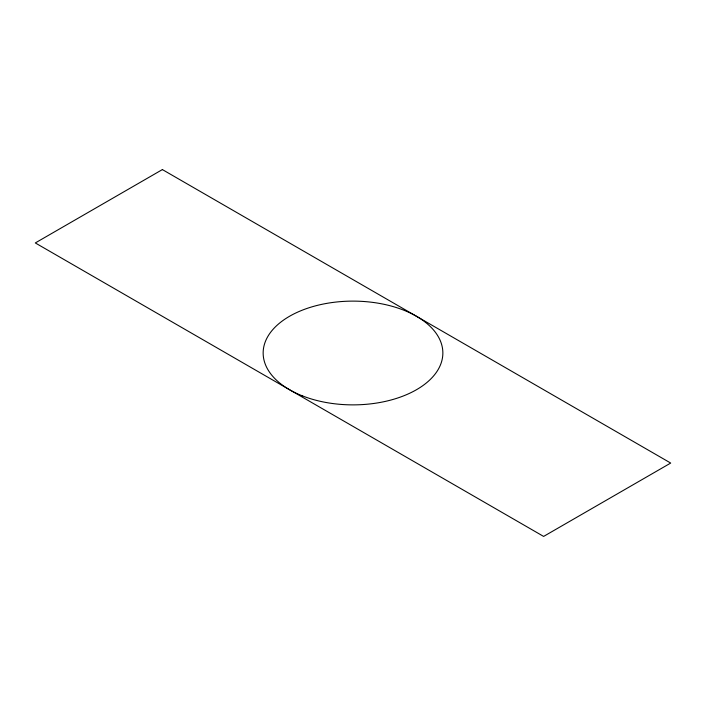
<?xml version="1.0" encoding="UTF-8"?>
<svg xmlns="http://www.w3.org/2000/svg" width="706" height="706" viewBox="0 0 706 706"><rect width="100%" height="100%" fill="white"/><g stroke="black" fill="none" stroke-linecap="round" stroke-linejoin="round"><path stroke-width="1.06" d="M162.38 169.581L35.3 242.943L543.62 536.419L670.7 463.057L162.38 169.581M302.636 395.96A89.856 51.882 0 0 0 442.627 356.698A89.856 51.882 0 0 0 313.738 306.333A89.856 51.882 0 0 0 302.636 395.96"/></g></svg>
